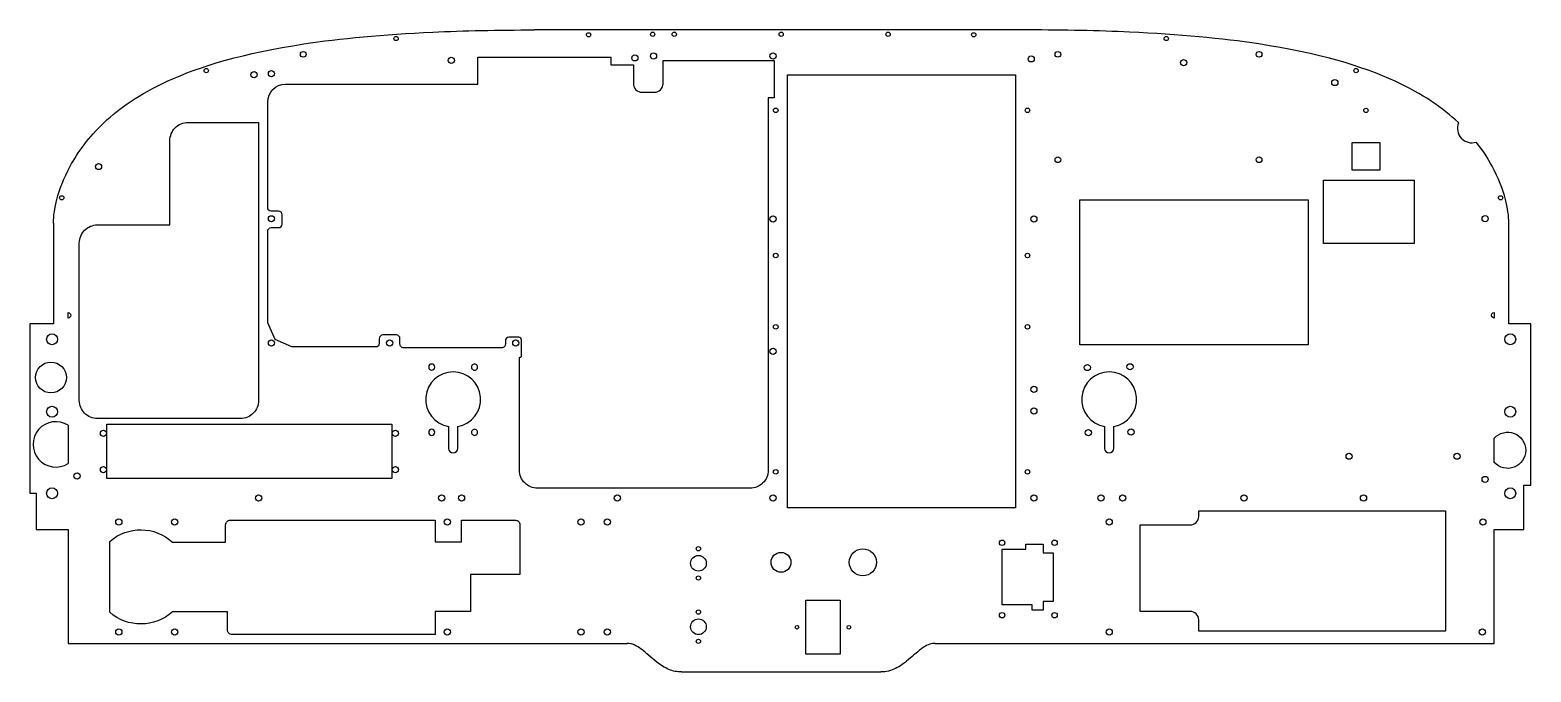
# Model space of a CAD drawing. Header units: millimetres. Extents: x -527 to 526, y -20 to 430.
import ezdxf

# ---------------------------------------------------------------- set-up
doc = ezdxf.new("R2010")
doc.units = ezdxf.units.MM
doc.layers.get('0').update_dxf_attribs({"linetype": 'CONTINUOUS'})

msp = doc.modelspace()

# ---------------------------------------------------------------- linework, layer by layer
for p, q in [((173, 430.2), (-173, 430.2)), ((-510.2, 294.7), (-510.2, 224.1)), ((510.2, 224.1), (510.2, 294.7)), ((-510.2, 224.1), (-526.7, 224.1)), ((-526.7, 224.1), (-526.7, 105.5)), ((525.7, 224.1), (510.2, 224.1)), ((525.7, 111), (525.7, 224.1)), ((-500, 153), (-500, 126.3)), ((-526.7, 105.5), (-522.4, 105.5)), ((-522.4, 105.5), (-522.4, 79.9)), ((520.7, 79.9), (520.7, 111)), ((520.7, 111), (525.7, 111)), ((-522.4, 79.9), (-500, 79.9)), ((-500, 79.9), (-500, 0)), ((500, 0), (500, 79.9)), ((500, 79.9), (520.7, 79.9)), ((-500, 0), (-107.9, 0)), ((107.9, 0), (500, 0)), ((-69.9, -20), (69.9, -20))]:
    msp.add_line(p, q)
for points in [[(-103.6, 392.5, 0.414214), (-97.6, 386.5), (-88.8, 386.5, 0.414214), (-82.8, 392.5), (-82.8, 408.8), (-4.9, 408.8), (-4.9, 382.5), (-9.1, 382.5), (-9.1, 121.5, -0.414214), (-21.8, 108.8), (-170.8, 108.8, -0.414214), (-183.5, 121.5), (-183.5, 200.2, -0.414214), (-182.9, 200.8), (-182.7, 200.8, 0.414214), (-182.1, 201.5), (-182.1, 212.7, 0.414214), (-184, 214.7), (-191, 214.7, 0.414214), (-193.4, 212.3), (-193.4, 209.9, -0.414214), (-196, 207.3), (-264.7, 207.3, -0.414214), (-267.3, 209.9), (-267.3, 213.8, 0.414214), (-269.8, 216.3), (-279.2, 216.3, 0.414214), (-281.8, 213.8), (-281.8, 210.4, -0.414214), (-284.3, 207.9), (-343.2, 207.9), (-354.7, 213.2), (-360, 224.8), (-360, 289, -0.414214), (-357.5, 291.6), (-352.5, 291.6, 0.414215), (-349.9, 294.1), (-349.9, 300.6, 0.414212), (-352.5, 303.1), (-357.5, 303.1, -0.414214), (-360, 305.7), (-360, 379.6, -0.411391), (-347.5, 392.3), (-212.8, 392.3), (-212.8, 411.2), (-119.5, 411.2), (-119.5, 405.8), (-103.6, 405.8)], [(-428.6, 293.5), (-428.6, 352.6, -0.414214), (-415.9, 365.3), (-366.4, 365.3), (-366.4, 170.4, -0.414214), (-379.1, 157.7), (-479.4, 157.7, -0.414214), (-492.1, 170.4), (-492.1, 280.8, -0.414214), (-479.4, 293.5)], [(-500, 228.2), (-500, 232, -0.999993)], [(500, 232), (500, 228.2, -1.000015)], [(-233.2, 136.8, 1), (-226.8, 136.8), (-226.8, 151.8, 0.020861), (-226.8, 152.1, 11.958261), (-233.2, 152.1, 0.02086), (-233.2, 151.8)], [(-245, 191.6, 0.999965), (-245, 195.9, 0.999965)], [(-215, 191.6, 1.000035), (-215, 195.9, 1.000035)], [(226.8, 136.8, 1), (233.2, 136.8), (233.2, 151.8, 0.020861), (233.2, 152.1, 11.958261), (226.8, 152.1, 0.020861), (226.8, 151.8)], [(-245, 145.9, 0.999966), (-245, 150.2, 0.999964)], [(-215, 145.9, 1.000035), (-215, 150.2, 1.000035)], [(500, 127), (500, 143.9, -2.617099)], [(-470.8, 71), (-470.8, 71.5, -0.382823), (-426.7, 71), (-389.5, 71), (-389.5, 83.3, -0.414214), (-386.3, 86.4), (-242.7, 86.4), (-242.7, 71.2), (-224.2, 71.2), (-224.2, 86.4), (-186.3, 86.4, -0.414214), (-183.2, 83.3), (-183.2, 48.3), (-217.9, 48.3), (-217.9, 22.5), (-242.7, 22.5), (-242.7, 6.2), (-385.1, 6.2, -0.414214), (-388.2, 9.4), (-388.2, 22.2), (-426.8, 22.2, -0.381844), (-470.8, 21.9), (-470.8, 22.2)], [(292.8, 16.5, 0.414214), (286.8, 22.5), (251.7, 22.5), (251.7, 83.1), (286.8, 83.1, 0.414214), (292.8, 89.1), (292.8, 92.9), (465.9, 92.9), (465.9, 8.7), (292.8, 8.7)]]:
    msp.add_lwpolyline(points, format="xyb", close=True)
for points in [[(4.4, 95.2), (4.4, 398.8), (164.4, 398.8), (164.4, 95.2)], [(419.8, 351.4), (419.8, 331.9), (400.3, 331.9), (400.3, 351.4)], [(443.8, 324.8), (443.8, 280.4), (380.3, 280.4), (380.3, 324.8)], [(209.5, 209.5), (209.5, 311.1), (369.6, 311.1), (369.6, 209.5)], [(-472.7, 115.6), (-472.7, 153.7), (-273.1, 153.7), (-273.1, 115.6)], [(171.5, 69.7), (183.7, 69.7), (183.7, 63.5), (190.7, 63.5), (190.7, 29.5), (183.7, 29.5), (183.7, 23.3), (176.1, 23.3), (176.1, 27.1), (154.9, 27.1), (154.9, 66.1), (171.5, 66.1)], [(41.3, -7.6), (17.3, -7.6), (17.3, 30.4), (41.3, 30.4)]]:
    msp.add_lwpolyline(points, close=True)
for centre, radius in [((-270, 424.2), 1.5), ((-135, 426.8), 1.5), ((-90.1, 427.2), 1.5), ((-75, 427.2), 1.5), ((0, 427.2), 1.5), ((75, 427.2), 1.5), ((135, 426.8), 1.5), ((270, 424.2), 1.5), ((-335.1, 413.1), 2), ((-231.3, 408.9), 2.16), ((-102.6, 410.6), 2.16), ((-89.5, 411.9), 2.16), ((-5.7, 411.9), 2.16), ((175.3, 409.9), 2.16), ((194, 413.1), 2), ((335.1, 413.1), 2), ((-403.1, 401.7), 1.5), ((-369.6, 398.9), 2.16), ((-357.4, 399.6), 2.16), ((282.2, 407.3), 2.16), ((403.1, 401.7), 1.5), ((388.2, 393.3), 2.16), ((-3.8, 373.8), 1.59), ((172.7, 373.8), 1.59), ((410, 373.8), 1.5), ((194, 339.2), 2), ((335.1, 339.2), 2), ((-478.6, 334.4), 2.16), ((-504.4, 312.5), 1.5), ((504.4, 312.5), 1.5), ((-357.4, 297.8), 2.16), ((-5.7, 297.6), 2.16), ((177.2, 297.6), 2.16), ((493.6, 297.9), 2.16), ((-3.8, 272), 1.59), ((172.7, 272), 1.59), ((-3.8, 222), 1.59), ((172.7, 222), 1.59), ((-511.2, 213.3), 3.81), ((-357.4, 210.7), 2.16), ((-274.5, 210.7), 2.16), ((-186.1, 210.7), 2.16), ((511.2, 213.3), 3.81), ((-5.7, 204.9), 2.16), ((-512, 186.5), 10.8), ((214.7, 193.5), 2.16), ((244.6, 194), 2.16), ((177.2, 178.2), 2.16), ((-511.2, 162.5), 3.81), ((177.2, 163), 2.16), ((511.2, 162.5), 3.81), ((-475.2, 147.3), 2.16), ((-270.5, 147.3), 2.16), ((215.4, 147.8), 2.16), ((245.3, 148.3), 2.16), ((398.2, 131.3), 2.16), ((473.9, 131.3), 2.16), ((-493.7, 117.4), 2.16), ((-475.2, 121.9), 2.16), ((-270.5, 121.9), 2.16), ((-3.8, 120.3), 1.59), ((172.7, 120.3), 1.59), ((493.6, 115), 2.16), ((-511.2, 105.3), 3.81), ((511.2, 105.3), 3.81), ((-366.4, 102), 2.16), ((-238.1, 102), 2.16), ((-224.1, 102), 2.16), ((-114.9, 102), 2.16), ((-5.7, 102), 2.16), ((177.2, 102), 2.16), ((224.2, 102), 2.16), ((239.4, 102), 2.16), ((324.5, 102), 2.16), ((408.3, 102), 2.16), ((-464.4, 85.2), 2.16), ((-425.2, 85.2), 2.16), ((-234.1, 85.2), 2.16), ((-140.4, 85.2), 2.16), ((-121.9, 85.2), 2.16), ((230, 85.2), 2.16), ((492, 85.2), 2.16), ((-58, 66.4), 1.5), ((-0.1, 56.9), 6.99), ((57.3, 56.9), 9.52), ((154.9, 70.6), 1.91), ((191.7, 70.6), 1.91), ((-58, 56.2), 5.5), ((-58, 45.9), 1.5), ((-58, 22), 1.5), ((154.9, 19.8), 1.91), ((191.7, 19.8), 1.91), ((-58, 11.7), 5.5), ((11.1, 11.4), 1.27), ((47.5, 11.4), 1.27), ((-464.4, 8), 2.16), ((-425.2, 8), 2.16), ((-234.1, 8), 2.16), ((-140.4, 8), 2.16), ((-121.9, 8), 2.16), ((-58, 1.5), 1.5), ((230, 8), 2.16), ((491.6, 8), 2.16)]:
    msp.add_circle(centre, radius)
for centre, radius, start, end in [((484.2, 361.1), 10, 156.7268, 288.3323), ((-508.6, 139.6), 15.9, 57.362, 302.638)]:
    msp.add_arc(centre, radius, start, end)
for points, knots in [([(-510.2, 294.7), (-510.2, 299.9), (-509.4, 305.4), (-507.8, 311.4), (-506, 318.5), (-503, 326.3), (-498.5, 334.6), (-493.2, 344.4), (-485.8, 354.9), (-474.8, 365.2), (-464, 375.4), (-449.8, 385.4), (-430.6, 394.2), (-407.3, 404.9), (-376.6, 414.1), (-334.8, 420.4), (-309.1, 424.3), (-279.1, 427.1), (-244.3, 428.7), (-222.4, 429.7), (-198.7, 430.2), (-173, 430.2)], [0, 0, 0, 0, 0.119959, 0.119959, 0.119959, 0.26273, 0.26273, 0.26273, 0.430837, 0.430837, 0.430837, 0.597092, 0.597092, 0.597092, 0.798546, 0.798546, 0.798546, 0.922468, 0.922468, 0.922468, 1, 1, 1, 1]), ([(475, 365), (475, 365.1), (474.9, 365.1), (474.8, 365.2), (464, 375.4), (449.8, 385.4), (430.6, 394.2), (407.3, 404.9), (376.6, 414.1), (334.8, 420.4), (309.1, 424.3), (279.1, 427.1), (244.3, 428.7), (222.4, 429.7), (198.7, 430.2), (173, 430.2)], [0.42986, 0.42986, 0.42986, 0.42986, 0.4308374, 0.4308374, 0.4308374, 0.5970915, 0.5970915, 0.5970915, 0.7985458, 0.7985458, 0.7985458, 0.9224681, 0.9224681, 0.9224681, 1, 1, 1, 1]), ([(510.2, 294.7), (510.2, 299.9), (509.4, 305.4), (507.8, 311.4), (506, 318.5), (503, 326.3), (498.5, 334.6), (495.6, 340.1), (491.9, 345.8), (487.4, 351.6)], [0, 0, 0, 0, 0.1199592, 0.1199592, 0.1199592, 0.2627295, 0.2627295, 0.2627295, 0.3569102, 0.3569102, 0.3569102, 0.3569102]), ([(-69.9, -20), (-73, -20), (-75.9, -19.4), (-81.8, -17), (-84.6, -15.1), (-91.1, -10), (-94.6, -6.6), (-99.7, -2.7), (-101.4, -1.7), (-103.8, -0.6), (-104.7, -0.4), (-106.3, 0), (-107.1, 0), (-107.9, 0)], [0, 0, 0, 0, 0.917639, 0.917639, 1.926746, 1.926746, 3.392472, 3.392472, 4.093017, 4.093017, 4.419465, 4.419465, 4.727909, 4.727909, 4.727909, 4.727909]), ([(107.9, 0), (106.6, 0.1), (105.4, -0.1), (102.7, -1), (101.1, -1.9), (96.2, -5.2), (92.7, -8.5), (86.2, -13.9), (83.4, -16), (78.6, -18.3), (77, -19), (73.5, -19.8), (71.7, -20), (69.9, -20)], [0, 0, 0, 0, 0.370899, 0.370899, 0.871376, 0.871376, 1.959697, 1.959697, 2.776335, 2.776335, 3.183729, 3.183729, 3.60247, 3.60247, 3.60247, 3.60247])]:
    msp.add_open_spline(points, degree=3, knots=knots)

doc.saveas('drawing.dxf')
